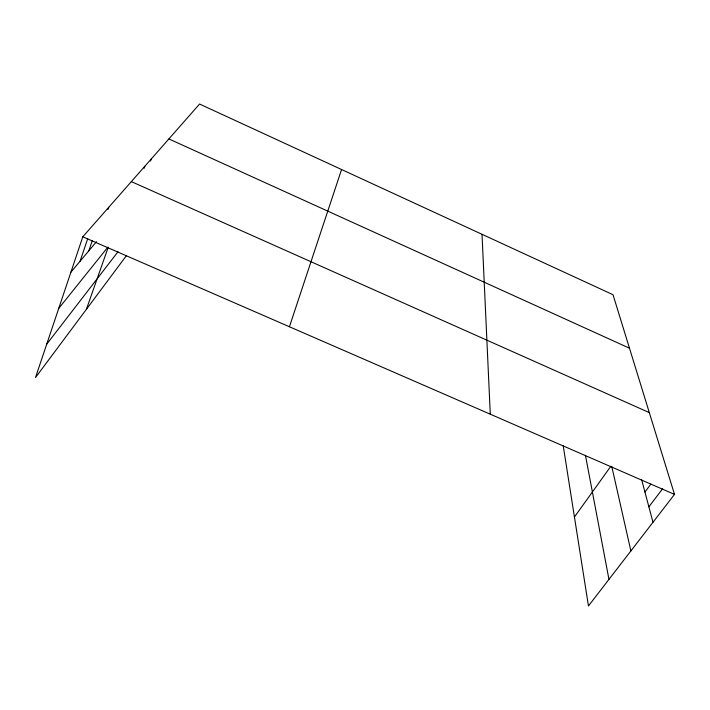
<?xml version="1.0" encoding="UTF-8"?>
<svg xmlns="http://www.w3.org/2000/svg" width="710" height="710" viewBox="0 0 710 710"><rect width="100%" height="100%" fill="white"/><g stroke="black" fill="none" stroke-linecap="round" stroke-linejoin="round"><path stroke-width="1.06" d="M289.431 326.76L341.563 169.521M563.225 445.844L588.457 605.967L674.5 494.391L613.014 294.721L199.572 104.033L82.795 236.803L35.5 377.56L126.407 255.68M80.07 261.245L87.694 238.764M88.812 250.816L92.353 240.477M108 209.415L108.728 207.32M86.371 309.356L108.222 247.284M144.139 168.279L144.875 166.22M150.511 161.01L151.239 158.987M574.443 517.013L610.875 466.222M644.937 492.021L650.875 484.122M648.869 506.834L662.634 488.746M46.709 344.19L117.993 251.766M58.744 308.389L107.911 247.098M70.911 272.17L96.471 241.684M82.795 236.803L674.5 494.391M131.341 181.609L649.322 412.625M168.873 138.929L629.486 348.211M641.698 479.862L652.987 522.294M611.763 466.399L630.879 550.96M585.439 455.287L608.958 579.387M482.019 234.3L490.282 414.196"/></g></svg>
